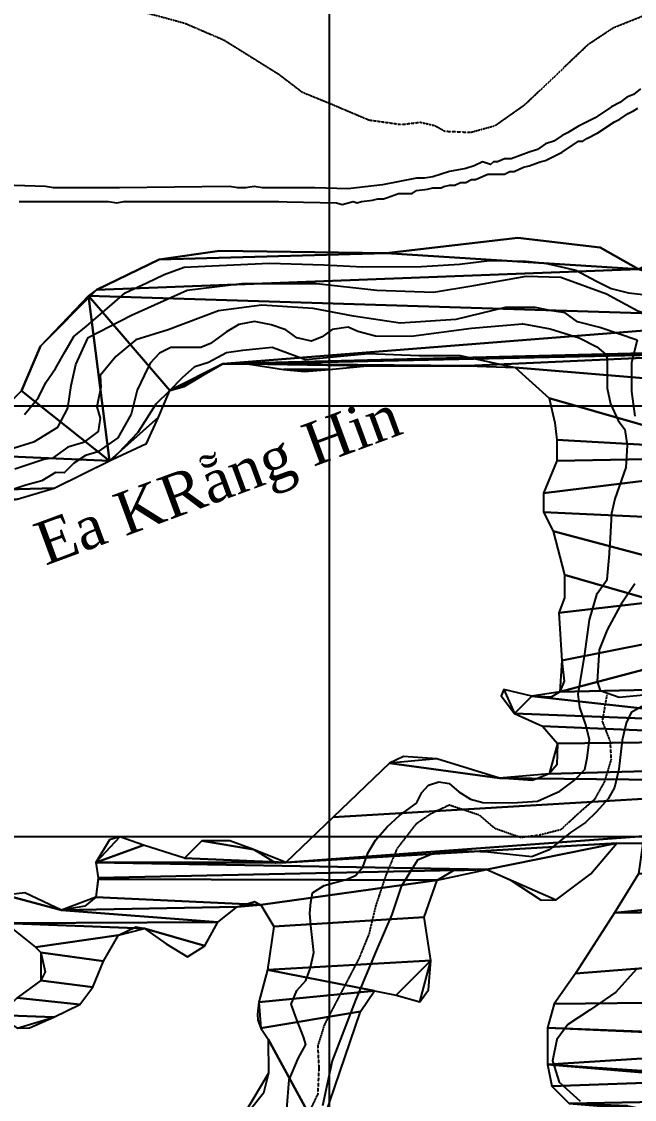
# Model space of a CAD drawing. Extents: x 19272750 to 38563660, y 1412748 to 2838873.
# Drawn here: x 19278286 to 19279708, y 1416390 to 1418892 of the extents above; entities that cross this region are included whole.
import ezdxf
from ezdxf.enums import TextEntityAlignment as Align

# ---------------------------------------------------------------- set-up
doc = ezdxf.new("R2010")
doc.units = 0
doc.header["$MEASUREMENT"] = 0
doc.linetypes.add('HIDDEN', pattern=[0.375, 0.25, -0.125])
for name, color, linetype in [('-1', 7, 'CONTINUOUS'), ('-5', 7, 'CONTINUOUS'), ('-51', 7, 'CONTINUOUS'), ('-52', 7, 'CONTINUOUS'), ('1', 7, 'CONTINUOUS'), ('5', 7, 'CONTINUOUS'), ('50', 7, 'CONTINUOUS'), ('51', 7, 'CONTINUOUS'), ('52', 7, 'CONTINUOUS')]:
    doc.layers.add(name, color=color, linetype=linetype)
doc.styles.get("Standard").update_dxf_attribs({"font": 'VNTIME.TTF'})

msp = doc.modelspace()

# ---------------------------------------------------------------- linework, layer by layer
at = {"layer": '-1', "color": 7, "linetype": 'CONTINUOUS'}
for p, q in [((19279000, 1433000), (19279000, 1415000)), ((19272750, 1418000), (19282250, 1418000)), ((19272750, 1417000), (19282250, 1417000))]:
    msp.add_line(p, q, dxfattribs=at)
at = {"layer": '-1', "color": 30, "linetype": 'CONTINUOUS'}
for points in [[(19278293, 1417979.8), (19278325.3, 1418019.5), (19278342.6, 1418054.3), (19278364.9, 1418086.6), (19278387.2, 1418126.4), (19278407, 1418161.1), (19278436.7, 1418184.7), (19278496.2, 1418236), (19278526, 1418262), (19278576.6, 1418285.4), (19278616.7, 1418304.9), (19278663.3, 1418321.8), (19278744.9, 1418325.7), (19278861.5, 1418330.9), (19278987.2, 1418327.6), (19279077.8, 1418322.4), (19279213.8, 1418323.8), (19279301.9, 1418328.9), (19279371.9, 1418337.4), (19279456.1, 1418336.1), (19279501.4, 1418330.9), (19279572.6, 1418315.3), (19279620.6, 1418289.3), (19279654.2, 1418272.4), (19279694.4, 1418262), (19279748.8, 1418256.2)], [(19279450.4, 1418190.1), (19279448.3, 1418189.9), (19279330.4, 1418179.5), (19279190.5, 1418161.3), (19279107.6, 1418161.9), (19279066.2, 1418172.4), (19279044.2, 1418182.7), (19279006.6, 1418177.5), (19278983.3, 1418160.6), (19278958.7, 1418150.2), (19278925, 1418158.1), (19278899.1, 1418176.2), (19278865.4, 1418187.9), (19278826.6, 1418195.7), (19278790.3, 1418189.2), (19278761.8, 1418171.7), (19278724.2, 1418144.4), (19278702.2, 1418135.3), (19278667.2, 1418135.3), (19278632.2, 1418135.3), (19278606.4, 1418122.3), (19278584.3, 1418098.9), (19278570.1, 1418070.3), (19278554.5, 1418036.5), (19278540.3, 1417980.7), (19278509.2, 1417926.1), (19278462.6, 1417892.9), (19278434.1, 1417885.1), (19278406.9, 1417866.9), (19278384.9, 1417844.9), (19278364.9, 1417845.6), (19278332.7, 1417825.7), (19278295.5, 1417815.8), (19278233.6, 1417795.9)], [(19279450.4, 1418190.1), (19279512.6, 1418179), (19279579.9, 1418158.2), (19279621.3, 1418137.4), (19279641, 1418120.2), (19279644.6, 1418108.9), (19279644.6, 1418077.7), (19279644.6, 1418041.3), (19279652.4, 1418005), (19279670.5, 1417966), (19279686, 1417945.2), (19279691.2, 1417908.9), (19279688.6, 1417856.9), (19279662.7, 1417784.2), (19279655, 1417750.4), (19279650.4, 1417665.2)], [(19278925, 1416642.8), (19278945.7, 1416666.2), (19278956.1, 1416693.5), (19278963.9, 1416731.1), (19278957.4, 1416793.5), (19278954.8, 1416822.1), (19278957.4, 1416848.1), (19278961.3, 1416869.6), (19278988.5, 1416886.4), (19279010.5, 1416892.9), (19279037.7, 1416899.4), (19279061, 1416909.8), (19279077.8, 1416929.3), (19279089.5, 1416961.8), (19279107.6, 1416991.7), (19279134.8, 1417022.9), (19279163.3, 1417048.9), (19279202.2, 1417077.5), (19279215.1, 1417102.8), (19279230.7, 1417119.7), (19279254, 1417127.5), (19279278.6, 1417123.6), (19279300.6, 1417104.1), (19279327.8, 1417087.2), (19279356.3, 1417079.4), (19279384.8, 1417078.1), (19279436.6, 1417079.4), (19279483.3, 1417082), (19279535.1, 1417105.4), (19279568.8, 1417131.4), (19279593.4, 1417156.1), (19279598.6, 1417182.7), (19279603.7, 1417225.6), (19279594.7, 1417262), (19279581.7, 1417299.7), (19279577.8, 1417330.9), (19279592.1, 1417418), (19279603.7, 1417503.1), (19279621.9, 1417564.2), (19279645.2, 1417596.6), (19279650.4, 1417656.4), (19279650.4, 1417665.2)], [(19279773.2, 1417265.8), (19279740.9, 1417284), (19279725.3, 1417302.2), (19279700.7, 1417287.9), (19279689.1, 1417263.2), (19279680, 1417224.2), (19279672.2, 1417156.7), (19279661.9, 1417113.8), (19279647.6, 1417087.8), (19279620.4, 1417057.9), (19279594.5, 1417033.2), (19279559.6, 1417009.9), (19279510.3, 1416969.6), (19279470.2, 1416953.3), (19279367.9, 1416963.7), (19279314.8, 1416966.3), (19279242.3, 1416961.1), (19279204.7, 1416945.5), (19279167.1, 1416884.5), (19279145.1, 1416819.5), (19279108.9, 1416735.1), (19279060.9, 1416620.1), (19279006.6, 1416479.7), (19278984.5, 1416375.1)], [(19278901.7, 1416367.3), (19278906.9, 1416435.5), (19278927.6, 1416484.9), (19278945.7, 1416517.4), (19278940.5, 1416535.6), (19278925, 1416574.6), (19278912, 1416610.9), (19278925, 1416642.8)]]:
    msp.add_lwpolyline(points, dxfattribs=at)
at = {"layer": '-5', "color": 7, "linetype": 'CONTINUOUS'}
for points in [[(19279722.3, 1418735.8), (19279706.3, 1418723), (19279690.4, 1418716.6), (19279674.4, 1418703.9), (19279655.3, 1418694.3), (19279617.1, 1418668.8), (19279578.7, 1418649.6), (19279553.2, 1418633.7), (19279540.4, 1418627.3), (19279521.3, 1418614.5), (19279502.2, 1418608.1), (19279483, 1418595.4), (19279463.8, 1418589), (19279422.4, 1418573.1), (19279406.4, 1418573.1), (19279390.5, 1418566.7), (19279380.9, 1418566.7), (19279374.5, 1418560.3), (19279355.4, 1418566.7), (19279336.3, 1418557.1), (19279317.1, 1418550.7), (19279278.8, 1418544.3), (19279240.5, 1418531.6), (19279221.4, 1418528.4), (19279202.4, 1418528.6), (19279123.4, 1418513), (19279043.1, 1418503.9), (19278966.3, 1418506.1), (19278844.9, 1418506.1), (19278825.8, 1418509.2), (19278806.7, 1418506.1), (19278787.5, 1418506.1), (19278768.6, 1418509.1), (19278513.5, 1418506.1), (19278360, 1418506.1), (19278341.2, 1418509.1), (19278100.1, 1418516.9)], [(19278280.2, 1418474.2), (19278487.6, 1418474.1), (19278506.7, 1418471), (19278523.5, 1418474.3), (19278883.3, 1418474.1), (19278902.1, 1418473.4), (19279017.1, 1418471), (19279030, 1418467.8), (19279055.5, 1418474.1), (19279065.1, 1418471), (19279074.6, 1418474.1), (19279100.2, 1418477.3), (19279112.9, 1418480.5), (19279125.7, 1418480.5), (19279135.1, 1418483.7), (19279160.8, 1418493.3), (19279192.7, 1418493.3), (19279202.3, 1418499.7), (19279227.8, 1418502.9), (19279240.5, 1418506.1), (19279259.7, 1418506.1), (19279266.1, 1418509.2), (19279278.8, 1418512.4), (19279291.6, 1418512.4), (19279304.4, 1418518.8), (19279317.1, 1418518.8), (19279329.9, 1418525.2), (19279339.5, 1418525.2), (19279368.2, 1418537.9), (19279406.4, 1418538), (19279419.2, 1418544.3), (19279428.8, 1418544.4), (19279451.1, 1418553.9), (19279463.9, 1418557.1), (19279489.4, 1418566.7), (19279502.1, 1418569.9), (19279540.4, 1418589), (19279578.7, 1418614.5), (19279588.3, 1418614.5), (19279597.9, 1418620.9), (19279623.4, 1418633.7), (19279661.7, 1418659.2), (19279674.4, 1418665.6), (19279693.6, 1418678.3), (19279706.3, 1418684.7), (19279715.9, 1418691.1)]]:
    msp.add_lwpolyline(points, dxfattribs=at)
at = {"layer": '-51', "color": 4, "linetype": 'HIDDEN'}
for points in [[(19278522.7, 1418927.2), (19278665.1, 1418888.2), (19278755.7, 1418849.3), (19278882.6, 1418770.1), (19278936.9, 1418728.5), (19279006.9, 1418699.9), (19279092.3, 1418663.6), (19279167.4, 1418653.2), (19279211.4, 1418658.4), (19279245.1, 1418650.6), (19279268.4, 1418637.6), (19279327.9, 1418635), (19279384.9, 1418650.6), (19279454.8, 1418699.9), (19279602.4, 1418840.2), (19279659.3, 1418877.9), (19279737, 1418909)], [(19279644.2, 1417329), (19279633.4, 1417267.8), (19279651.6, 1417221), (19279654.1, 1417179.5), (19279638.6, 1417127.6), (19279615.3, 1417086.1), (19279576.5, 1417052.3), (19279537.6, 1417016), (19279485.9, 1417003), (19279444.4, 1416997.8), (19279384.9, 1417018.6), (19279348.6, 1417049.7), (19279278.7, 1417073.1), (19279234.7, 1417052.3), (19279201.1, 1417029), (19279157, 1416971.9), (19279131.1, 1416909.6), (19279107.8, 1416839.5), (19279092.3, 1416774.6), (19279069, 1416717.5), (19278988.7, 1416563.5), (19278973.2, 1416514.1), (19278975.8, 1416462.2), (19278973.2, 1416402.4), (19278934.4, 1416321.9)]]:
    msp.add_lwpolyline(points, dxfattribs=at)
at = {"layer": '-51', "color": 4, "linetype": 'CONTINUOUS'}
for points in [[(19279110.4, 1418268.8), (19279242.3, 1418263.6), (19279335.5, 1418279.2), (19279457.1, 1418301.3), (19279537.3, 1418298.7), (19279643.4, 1418259.7), (19279715.9, 1418220.8), (19279777.9, 1418200), (19279821.9, 1418200), (19279865.9, 1418218.2), (19279897, 1418254.6), (19279943.6, 1418296.1), (19280008.2, 1418327.2), (19280116.9, 1418340.2), (19280228.2, 1418333.7), (19280406.7, 1418349.3), (19280481.8, 1418375.3), (19280562, 1418411.6), (19280624.1, 1418463.5), (19280660.3, 1418588.1), (19280706.9, 1418668.6), (19280792.2, 1418730.9), (19280895.7, 1418788)], [(19278256.5, 1417898.9), (19278316, 1417917.1), (19278370.4, 1417950.8), (19278393.6, 1417994.9), (19278401.4, 1418046.9), (19278411.8, 1418096.2), (19278440.2, 1418158.5), (19278541.1, 1418210.4), (19278670.5, 1418268.8), (19278797.3, 1418284.4), (19278970.6, 1418284.4), (19279110.4, 1418268.8)], [(19279714.6, 1418152.8), (19279627.9, 1418181.9), (19279576.1, 1418194.9), (19279547.7, 1418215.6), (19279516.6, 1418220.8), (19279477.8, 1418228.6), (19279407.9, 1418228.6), (19279294.1, 1418200.1), (19279164.7, 1418192.3), (19279056, 1418207.9), (19278962.9, 1418226), (19278843.9, 1418233.8), (19278742.9, 1418220.8), (19278626.5, 1418176.7), (19278551.5, 1418153.4), (19278504.9, 1418114.5), (19278468.7, 1418070.4), (19278469.8, 1418043.3), (19278460.9, 1417997.8), (19278468.7, 1417971.8), (19278463.5, 1417940.7), (19278429.9, 1417914.7), (19278393.6, 1417904.4), (19278357.4, 1417878.4), (19278337.6, 1417875.4), (19278270.7, 1417853.1)], [(19279714.6, 1418152.8), (19279701.6, 1418100.8), (19279701.6, 1418033.4), (19279709.4, 1417976.2)], [(19279709.4, 1417586.8), (19279675.7, 1417537.5), (19279644.7, 1417480.4), (19279626.5, 1417433.7), (19279621.4, 1417360.2), (19279629.1, 1417339.4), (19279673.1, 1417323.8), (19279730.1, 1417329)], [(19279712, 1416691.2), (19279665.4, 1416639.2), (19279605.8, 1416597.6), (19279554, 1416563.9), (19279528.1, 1416528.8), (19279517.8, 1416479.4), (19279533.3, 1416430.1), (19279582.5, 1416385.9)]]:
    msp.add_lwpolyline(points, dxfattribs=at)
at = {"layer": '-52', "color": 4, "linetype": 'CONTINUOUS'}
for points in [[(19278629.9, 1418035.7), (19278659.1, 1418065.8), (19278687.9, 1418091.5), (19278720, 1418101.2), (19278761.7, 1418123.7), (19278799.8, 1418129.1), (19278867.6, 1418136.5), (19278944.6, 1418107.6), (19279002.4, 1418112.8), (19279090.4, 1418121.6), (19279207.6, 1418117.2), (19279303.9, 1418117.2), (19279431.2, 1418088.7), (19279510.5, 1418018.1), (19279523.7, 1417960.7), (19279528.1, 1417921), (19279528.1, 1417872.4), (19279497.3, 1417797.4), (19279497.3, 1417753.2), (19279519.3, 1417709.1), (19279545.7, 1417607.6), (19279545.7, 1417554.6), (19279532.5, 1417519.3), (19279539.8, 1417409)], [(19277747.8, 1417568), (19277785, 1417615.8), (19277822.2, 1417650.6), (19277870.5, 1417694.7), (19277886.6, 1417704.7), (19277913.9, 1417718.3), (19277965.9, 1417728.3), (19278062.6, 1417738.2), (19278196.4, 1417770.5), (19278275.7, 1417783.5), (19278361.3, 1417809.1), (19278496.3, 1417875.4), (19278556.4, 1417938.8), (19278598.1, 1418004.7), (19278629.9, 1418035.7)], [(19279539.8, 1417409), (19279545, 1417360.6), (19279535.1, 1417336.5), (19279515.1, 1417324.1), (19279470, 1417326.4), (19279404.9, 1417341.5), (19279399.2, 1417327.1), (19279429.9, 1417286.2), (19279495, 1417256.1), (19279530.1, 1417215.9), (19279527.9, 1417166.5), (19279510, 1417145.6), (19279471.8, 1417130.3), (19279394.9, 1417135.6), (19279249.7, 1417180.8), (19279172.3, 1417185.8), (19279139.5, 1417170.7), (19279009.4, 1417045.1), (19278899.2, 1416939.7), (19278876.3, 1416938.2), (19278841.4, 1416960.3), (19278824.1, 1416969.8), (19278769.1, 1416989.9), (19278704, 1416989.9), (19278663.9, 1416949.7), (19278568.8, 1416979.9), (19278513.7, 1416999.9), (19278489.7, 1416992.6), (19278458.6, 1416939.7), (19278463.6, 1416904.5), (19278458.6, 1416859.3), (19278432.9, 1416838.5), (19278378.5, 1416829.2), (19278293.4, 1416869.4), (19278248.4, 1416864.3)], [(19278976.9, 1416312.2), (19279072.3, 1416594.2), (19279105, 1416642.1), (19279155.2, 1416632), (19279210.4, 1416616.9), (19279230.5, 1416644.2), (19279235.5, 1416712.6), (19279220.4, 1416813.3), (19279250.5, 1416898.9), (19279288.2, 1416921.5), (19279366, 1416924.1), (19279420.2, 1416899.5), (19279491.8, 1416852.9), (19279526.6, 1416853.6), (19279607, 1416914), (19279667.2, 1416984.5), (19279727.4, 1416984.5)], [(19279717.4, 1416914), (19279662.2, 1416823.4), (19279571.8, 1416682.4), (19279521.6, 1416611.9), (19279506.6, 1416556.5), (19279506.6, 1416470.9), (19279516.6, 1416420.5), (19279556.8, 1416380.2)], [(19278275.9, 1416555.4), (19278304.3, 1416556), (19278361, 1416580.6), (19278421.1, 1416610.7), (19278451.1, 1416650.9), (19278476.2, 1416711.1), (19278511.2, 1416771.4), (19278551.3, 1416791), (19278571.3, 1416786.5), (19278621.4, 1416751.3), (19278671.4, 1416721.2), (19278711.5, 1416746.3), (19278741.5, 1416801.6), (19278786.6, 1416836.7), (19278826.7, 1416849.5), (19278841.6, 1416841.7), (19278871.7, 1416791.5)], [(19278248.4, 1416799), (19278318.4, 1416743.8), (19278331, 1416731.2), (19278340.9, 1416686), (19278331, 1416665.9), (19278275.9, 1416625.8)], [(19278871.7, 1416791.5), (19278856.7, 1416691.1), (19278836.6, 1416615.7), (19278833.5, 1416588.1), (19278834.6, 1416574.2), (19278841.6, 1416555.4), (19278858.1, 1416530.1)], [(19278858.1, 1416530.1), (19278859, 1416450.7), (19278847.4, 1416404.6), (19278783.7, 1416324.8)]]:
    msp.add_lwpolyline(points, dxfattribs=at)
at = {"layer": '1', "color": 7, "linetype": 'CONTINUOUS'}
for p, q in [((19279000, 1433000), (19279000, 1415000)), ((19272750, 1418000), (19282250, 1418000)), ((19272750, 1417000), (19282250, 1417000))]:
    msp.add_line(p, q, dxfattribs=at)
at = {"layer": '1', "color": 30, "linetype": 'CONTINUOUS'}
for points in [[(19278293, 1417979.8), (19278325.3, 1418019.5), (19278342.6, 1418054.3), (19278364.9, 1418086.6), (19278387.2, 1418126.4), (19278407, 1418161.1), (19278436.7, 1418184.7), (19278496.2, 1418236), (19278526, 1418262), (19278576.6, 1418285.4), (19278616.7, 1418304.9), (19278663.3, 1418321.8), (19278744.9, 1418325.7), (19278861.5, 1418330.9), (19278987.2, 1418327.6), (19279077.8, 1418322.4), (19279213.8, 1418323.8), (19279301.9, 1418328.9), (19279371.9, 1418337.4), (19279456.1, 1418336.1), (19279501.4, 1418330.9), (19279572.6, 1418315.3), (19279620.6, 1418289.3), (19279654.2, 1418272.4), (19279694.4, 1418262), (19279748.8, 1418256.2)], [(19279450.4, 1418190.1), (19279448.3, 1418189.9), (19279330.4, 1418179.5), (19279190.5, 1418161.3), (19279107.6, 1418161.9), (19279066.2, 1418172.4), (19279044.2, 1418182.7), (19279006.6, 1418177.5), (19278983.3, 1418160.6), (19278958.7, 1418150.2), (19278925, 1418158.1), (19278899.1, 1418176.2), (19278865.4, 1418187.9), (19278826.6, 1418195.7), (19278790.3, 1418189.2), (19278761.8, 1418171.7), (19278724.2, 1418144.4), (19278702.2, 1418135.3), (19278667.2, 1418135.3), (19278632.2, 1418135.3), (19278606.4, 1418122.3), (19278584.3, 1418098.9), (19278570.1, 1418070.3), (19278554.5, 1418036.5), (19278540.3, 1417980.7), (19278509.2, 1417926.1), (19278462.6, 1417892.9), (19278434.1, 1417885.1), (19278406.9, 1417866.9), (19278384.9, 1417844.9), (19278364.9, 1417845.6), (19278332.7, 1417825.7), (19278295.5, 1417815.8), (19278233.6, 1417795.9)], [(19279450.4, 1418190.1), (19279512.6, 1418179), (19279579.9, 1418158.2), (19279621.3, 1418137.4), (19279641, 1418120.2), (19279644.6, 1418108.9), (19279644.6, 1418077.7), (19279644.6, 1418041.3), (19279652.4, 1418005), (19279670.5, 1417966), (19279686, 1417945.2), (19279691.2, 1417908.9), (19279688.6, 1417856.9), (19279662.7, 1417784.2), (19279655, 1417750.4), (19279650.4, 1417665.2)], [(19278925, 1416642.8), (19278945.7, 1416666.2), (19278956.1, 1416693.5), (19278963.9, 1416731.1), (19278957.4, 1416793.5), (19278954.8, 1416822.1), (19278957.4, 1416848.1), (19278961.3, 1416869.6), (19278988.5, 1416886.4), (19279010.5, 1416892.9), (19279037.7, 1416899.4), (19279061, 1416909.8), (19279077.8, 1416929.3), (19279089.5, 1416961.8), (19279107.6, 1416991.7), (19279134.8, 1417022.9), (19279163.3, 1417048.9), (19279202.2, 1417077.5), (19279215.1, 1417102.8), (19279230.7, 1417119.7), (19279254, 1417127.5), (19279278.6, 1417123.6), (19279300.6, 1417104.1), (19279327.8, 1417087.2), (19279356.3, 1417079.4), (19279384.8, 1417078.1), (19279436.6, 1417079.4), (19279483.3, 1417082), (19279535.1, 1417105.4), (19279568.8, 1417131.4), (19279593.4, 1417156.1), (19279598.6, 1417182.7), (19279603.7, 1417225.6), (19279594.7, 1417262), (19279581.7, 1417299.7), (19279577.8, 1417330.9), (19279592.1, 1417418), (19279603.7, 1417503.1), (19279621.9, 1417564.2), (19279645.2, 1417596.6), (19279650.4, 1417656.4), (19279650.4, 1417665.2)], [(19279773.2, 1417265.8), (19279740.9, 1417284), (19279725.3, 1417302.2), (19279700.7, 1417287.9), (19279689.1, 1417263.2), (19279680, 1417224.2), (19279672.2, 1417156.7), (19279661.9, 1417113.8), (19279647.6, 1417087.8), (19279620.4, 1417057.9), (19279594.5, 1417033.2), (19279559.6, 1417009.9), (19279510.3, 1416969.6), (19279470.2, 1416953.3), (19279367.9, 1416963.7), (19279314.8, 1416966.3), (19279242.3, 1416961.1), (19279204.7, 1416945.5), (19279167.1, 1416884.5), (19279145.1, 1416819.5), (19279108.9, 1416735.1), (19279060.9, 1416620.1), (19279006.6, 1416479.7), (19278984.5, 1416375.1)], [(19278901.7, 1416367.3), (19278906.9, 1416435.5), (19278927.6, 1416484.9), (19278945.7, 1416517.4), (19278940.5, 1416535.6), (19278925, 1416574.6), (19278912, 1416610.9), (19278925, 1416642.8)]]:
    msp.add_lwpolyline(points, dxfattribs=at)
at = {"layer": '5', "color": 7, "linetype": 'CONTINUOUS'}
for points in [[(19279722.3, 1418735.8), (19279706.3, 1418723), (19279690.4, 1418716.6), (19279674.4, 1418703.9), (19279655.3, 1418694.3), (19279617.1, 1418668.8), (19279578.7, 1418649.6), (19279553.2, 1418633.7), (19279540.4, 1418627.3), (19279521.3, 1418614.5), (19279502.2, 1418608.1), (19279483, 1418595.4), (19279463.8, 1418589), (19279422.4, 1418573.1), (19279406.4, 1418573.1), (19279390.5, 1418566.7), (19279380.9, 1418566.7), (19279374.5, 1418560.3), (19279355.4, 1418566.7), (19279336.3, 1418557.1), (19279317.1, 1418550.7), (19279278.8, 1418544.3), (19279240.5, 1418531.6), (19279221.4, 1418528.4), (19279202.4, 1418528.6), (19279123.4, 1418513), (19279043.1, 1418503.9), (19278966.3, 1418506.1), (19278844.9, 1418506.1), (19278825.8, 1418509.2), (19278806.7, 1418506.1), (19278787.5, 1418506.1), (19278768.6, 1418509.1), (19278513.5, 1418506.1), (19278360, 1418506.1), (19278341.2, 1418509.1), (19278100.1, 1418516.9)], [(19278280.2, 1418474.2), (19278487.6, 1418474.1), (19278506.7, 1418471), (19278523.5, 1418474.3), (19278883.3, 1418474.1), (19278902.1, 1418473.4), (19279017.1, 1418471), (19279030, 1418467.8), (19279055.5, 1418474.1), (19279065.1, 1418471), (19279074.6, 1418474.1), (19279100.2, 1418477.3), (19279112.9, 1418480.5), (19279125.7, 1418480.5), (19279135.1, 1418483.7), (19279160.8, 1418493.3), (19279192.7, 1418493.3), (19279202.3, 1418499.7), (19279227.8, 1418502.9), (19279240.5, 1418506.1), (19279259.7, 1418506.1), (19279266.1, 1418509.2), (19279278.8, 1418512.4), (19279291.6, 1418512.4), (19279304.4, 1418518.8), (19279317.1, 1418518.8), (19279329.9, 1418525.2), (19279339.5, 1418525.2), (19279368.2, 1418537.9), (19279406.4, 1418538), (19279419.2, 1418544.3), (19279428.8, 1418544.4), (19279451.1, 1418553.9), (19279463.9, 1418557.1), (19279489.4, 1418566.7), (19279502.1, 1418569.9), (19279540.4, 1418589), (19279578.7, 1418614.5), (19279588.3, 1418614.5), (19279597.9, 1418620.9), (19279623.4, 1418633.7), (19279661.7, 1418659.2), (19279674.4, 1418665.6), (19279693.6, 1418678.3), (19279706.3, 1418684.7), (19279715.9, 1418691.1)]]:
    msp.add_lwpolyline(points, dxfattribs=at)
at = {"layer": '51', "color": 4, "linetype": 'HIDDEN'}
for points in [[(19278522.7, 1418927.2), (19278665.1, 1418888.2), (19278755.7, 1418849.3), (19278882.6, 1418770.1), (19278936.9, 1418728.5), (19279006.9, 1418699.9), (19279092.3, 1418663.6), (19279167.4, 1418653.2), (19279211.4, 1418658.4), (19279245.1, 1418650.6), (19279268.4, 1418637.6), (19279327.9, 1418635), (19279384.9, 1418650.6), (19279454.8, 1418699.9), (19279602.4, 1418840.2), (19279659.3, 1418877.9), (19279737, 1418909)], [(19279644.2, 1417329), (19279633.4, 1417267.8), (19279651.6, 1417221), (19279654.1, 1417179.5), (19279638.6, 1417127.6), (19279615.3, 1417086.1), (19279576.5, 1417052.3), (19279537.6, 1417016), (19279485.9, 1417003), (19279444.4, 1416997.8), (19279384.9, 1417018.6), (19279348.6, 1417049.7), (19279278.7, 1417073.1), (19279234.7, 1417052.3), (19279201.1, 1417029), (19279157, 1416971.9), (19279131.1, 1416909.6), (19279107.8, 1416839.5), (19279092.3, 1416774.6), (19279069, 1416717.5), (19278988.7, 1416563.5), (19278973.2, 1416514.1), (19278975.8, 1416462.2), (19278973.2, 1416402.4), (19278934.4, 1416321.9)]]:
    msp.add_lwpolyline(points, dxfattribs=at)
at = {"layer": '51', "color": 4, "linetype": 'CONTINUOUS'}
for points in [[(19279110.4, 1418268.8), (19279242.3, 1418263.6), (19279335.5, 1418279.2), (19279457.1, 1418301.3), (19279537.3, 1418298.7), (19279643.4, 1418259.7), (19279715.9, 1418220.8), (19279777.9, 1418200), (19279821.9, 1418200), (19279865.9, 1418218.2), (19279897, 1418254.6), (19279943.6, 1418296.1), (19280008.2, 1418327.2), (19280116.9, 1418340.2), (19280228.2, 1418333.7), (19280406.7, 1418349.3), (19280481.8, 1418375.3), (19280562, 1418411.6), (19280624.1, 1418463.5), (19280660.3, 1418588.1), (19280706.9, 1418668.6), (19280792.2, 1418730.9), (19280895.7, 1418788)], [(19278256.5, 1417898.9), (19278316, 1417917.1), (19278370.4, 1417950.8), (19278393.6, 1417994.9), (19278401.4, 1418046.9), (19278411.8, 1418096.2), (19278440.2, 1418158.5), (19278541.1, 1418210.4), (19278670.5, 1418268.8), (19278797.3, 1418284.4), (19278970.6, 1418284.4), (19279110.4, 1418268.8)], [(19279714.6, 1418152.8), (19279627.9, 1418181.9), (19279576.1, 1418194.9), (19279547.7, 1418215.6), (19279516.6, 1418220.8), (19279477.8, 1418228.6), (19279407.9, 1418228.6), (19279294.1, 1418200.1), (19279164.7, 1418192.3), (19279056, 1418207.9), (19278962.9, 1418226), (19278843.9, 1418233.8), (19278742.9, 1418220.8), (19278626.5, 1418176.7), (19278551.5, 1418153.4), (19278504.9, 1418114.5), (19278468.7, 1418070.4), (19278469.8, 1418043.3), (19278460.9, 1417997.8), (19278468.7, 1417971.8), (19278463.5, 1417940.7), (19278429.9, 1417914.7), (19278393.6, 1417904.4), (19278357.4, 1417878.4), (19278337.6, 1417875.4), (19278270.7, 1417853.1)], [(19279714.6, 1418152.8), (19279701.6, 1418100.8), (19279701.6, 1418033.4), (19279709.4, 1417976.2)], [(19279709.4, 1417586.8), (19279675.7, 1417537.5), (19279644.7, 1417480.4), (19279626.5, 1417433.7), (19279621.4, 1417360.2), (19279629.1, 1417339.4), (19279673.1, 1417323.8), (19279730.1, 1417329)], [(19279712, 1416691.2), (19279665.4, 1416639.2), (19279605.8, 1416597.6), (19279554, 1416563.9), (19279528.1, 1416528.8), (19279517.8, 1416479.4), (19279533.3, 1416430.1), (19279582.5, 1416385.9)]]:
    msp.add_lwpolyline(points, dxfattribs=at)
at = {"layer": '52', "color": 4, "linetype": 'CONTINUOUS'}
for points in [[(19278285.6, 1418034.5), (19278330.2, 1418138.8), (19278459.6, 1418269), (19278605.1, 1418339.4), (19278745.6, 1418359.5), (19279131.8, 1418354.5), (19279437.8, 1418389.7), (19279628.8, 1418367.4), (19279718, 1418317.7), (19279797.3, 1418352.5), (19279988.2, 1418403.4), (19280032.8, 1418398.4), (19280141.9, 1418376), (19280228.5, 1418402.1), (19280317.8, 1418441.9), (19280263, 1418568.4), (19280343.2, 1418613.7), (19280473.7, 1418659), (19280599.1, 1418759.6), (19280857.8, 1418889.8)], [(19278629.9, 1418035.7), (19278659.1, 1418065.8), (19278687.9, 1418091.5), (19278720, 1418101.2), (19278761.7, 1418123.7), (19278799.8, 1418129.1), (19278867.6, 1418136.5), (19278944.6, 1418107.6), (19279002.4, 1418112.8), (19279090.4, 1418121.6), (19279207.6, 1418117.2), (19279303.9, 1418117.2), (19279431.2, 1418088.7), (19279510.5, 1418018.1), (19279523.7, 1417960.7), (19279528.1, 1417921), (19279528.1, 1417872.4), (19279497.3, 1417797.4), (19279497.3, 1417753.2), (19279519.3, 1417709.1), (19279545.7, 1417607.6), (19279545.7, 1417554.6), (19279532.5, 1417519.3), (19279539.8, 1417409)], [(19277747.8, 1417568), (19277785, 1417615.8), (19277822.2, 1417650.6), (19277870.5, 1417694.7), (19277886.6, 1417704.7), (19277913.9, 1417718.3), (19277965.9, 1417728.3), (19278062.6, 1417738.2), (19278196.4, 1417770.5), (19278275.7, 1417783.5), (19278361.3, 1417809.1), (19278496.3, 1417875.4), (19278556.4, 1417938.8), (19278598.1, 1418004.7), (19278629.9, 1418035.7)], [(19279539.8, 1417409), (19279545, 1417360.6), (19279535.1, 1417336.5), (19279515.1, 1417324.1), (19279470, 1417326.4), (19279404.9, 1417341.5), (19279399.2, 1417327.1), (19279429.9, 1417286.2), (19279495, 1417256.1), (19279530.1, 1417215.9), (19279527.9, 1417166.5), (19279510, 1417145.6), (19279471.8, 1417130.3), (19279394.9, 1417135.6), (19279249.7, 1417180.8), (19279172.3, 1417185.8), (19279139.5, 1417170.7), (19279009.4, 1417045.1), (19278899.2, 1416939.7), (19278876.3, 1416938.2), (19278841.4, 1416960.3), (19278824.1, 1416969.8), (19278769.1, 1416989.9), (19278704, 1416989.9), (19278663.9, 1416949.7), (19278568.8, 1416979.9), (19278513.7, 1416999.9), (19278489.7, 1416992.6), (19278458.6, 1416939.7), (19278463.6, 1416904.5), (19278458.6, 1416859.3), (19278432.9, 1416838.5), (19278378.5, 1416829.2), (19278293.4, 1416869.4), (19278248.4, 1416864.3)], [(19278976.9, 1416312.2), (19279072.3, 1416594.2), (19279105, 1416642.1), (19279155.2, 1416632), (19279210.4, 1416616.9), (19279230.5, 1416644.2), (19279235.5, 1416712.6), (19279220.4, 1416813.3), (19279250.5, 1416898.9), (19279288.2, 1416921.5), (19279366, 1416924.1), (19279420.2, 1416899.5), (19279491.8, 1416852.9), (19279526.6, 1416853.6), (19279607, 1416914), (19279667.2, 1416984.5), (19279727.4, 1416984.5)], [(19279717.4, 1416914), (19279662.2, 1416823.4), (19279571.8, 1416682.4), (19279521.6, 1416611.9), (19279506.6, 1416556.5), (19279506.6, 1416470.9), (19279516.6, 1416420.5), (19279556.8, 1416380.2)], [(19278275.9, 1416555.4), (19278304.3, 1416556), (19278361, 1416580.6), (19278421.1, 1416610.7), (19278451.1, 1416650.9), (19278476.2, 1416711.1), (19278511.2, 1416771.4), (19278551.3, 1416791), (19278571.3, 1416786.5), (19278621.4, 1416751.3), (19278671.4, 1416721.2), (19278711.5, 1416746.3), (19278741.5, 1416801.6), (19278786.6, 1416836.7), (19278826.7, 1416849.5), (19278841.6, 1416841.7), (19278871.7, 1416791.5)], [(19278248.4, 1416799), (19278318.4, 1416743.8), (19278331, 1416731.2), (19278340.9, 1416686), (19278331, 1416665.9), (19278275.9, 1416625.8)], [(19278871.7, 1416791.5), (19278856.7, 1416691.1), (19278836.6, 1416615.7), (19278833.5, 1416588.1), (19278834.6, 1416574.2), (19278841.6, 1416555.4), (19278858.1, 1416530.1)], [(19278858.1, 1416530.1), (19278859, 1416450.7), (19278847.4, 1416404.6), (19278783.7, 1416324.8)]]:
    msp.add_lwpolyline(points, dxfattribs=at)

# ---------------------------------------------------------------- texts
at = {"layer": '-51', "color": 4, "linetype": 'CONTINUOUS'}
msp.add_text('Ea KR½ng Hin', height=100, rotation=20.2698, dxfattribs=at).set_placement((19278744.5, 1417820.4), align=Align.MIDDLE)
at = {"layer": '51', "color": 4, "linetype": 'CONTINUOUS'}
msp.add_text('Ea KR½ng Hin', height=100, rotation=20.2698, dxfattribs=at).set_placement((19278744.5, 1417820.4), align=Align.MIDDLE)

# ---------------------------------------------------------------- meshes
at = {"layer": '50', "color": 134, "linetype": 'CONTINUOUS'}
mesh = msp.add_polyface(dxfattribs=at)
corners = [(19281713.1, 1422533.5), (19281357.6, 1422603.8), (19281067.2, 1422458.2), (19281883.3, 1422367.8), (19281059.7, 1422410.5), (19281973.4, 1422392.9), (19281963.4, 1422849.9), (19281948.4, 1422498.4), (19281868.3, 1422829.9), (19281883.3, 1422618.9), (19281828.2, 1422754.5), (19282000, 1422103.6), (19281004.7, 1422239.7), (19281332.6, 1422006.1), (19280934.6, 1422129.2), (19281257.5, 1421960.9), (19280804.4, 1421918.2), (19281187.4, 1421855.5), (19280799.4, 1421827.8), (19281127.3, 1421785.1), (19280814.4, 1421727.4), (19281132.3, 1421694.7), (19280814.4, 1421727.4), (19281177.4, 1421639.5), (19280889.5, 1421536.5), (19281235, 1421466.2), (19281233.4, 1421379.8), (19280964.6, 1421431.1), (19281286.2, 1421288), (19281004.7, 1421310.5), (19281361.5, 1421262.8), (19280999.6, 1421235.2), (19281411.7, 1421222.5), (19280999.6, 1421230.9), (19281453.6, 1421187), (19281024.5, 1421121.6), (19281393.6, 1421099), (19281355.9, 1421032.9), (19281061, 1420976.7), (19281341.4, 1420975.8), (19281041.4, 1420904.6), (19281313.8, 1420817.1), (19280939, 1420876.6), (19280217.7, 1420686.8), (19281509.6, 1420691.2), (19281559.8, 1420650.8), (19280187.8, 1420606.5), (19281597.5, 1420622.4), (19281588.1, 1420527.9), (19280172.7, 1420380.1), (19281496.7, 1420322.4), (19281493.8, 1420319.9), (19280210.3, 1420302), (19280920, 1419908.9), (19280300.6, 1420191.3), (19280375.9, 1419954.8), (19280783.7, 1419761.1), (19280365.8, 1419818.9), (19280838.2, 1419614.5), (19280449.1, 1419702.7), (19280738.9, 1419419.4), (19280986.9, 1419553.6), (19281155.7, 1419389.3), (19280804.9, 1419264.9), (19281215.9, 1419308.8), (19281195.9, 1419253.4), (19280871, 1418991.3), (19281278.7, 1419044.4), (19281379.1, 1418898.3), (19280857.8, 1418889.8), (19281399.2, 1418757.3), (19280599.1, 1418759.6), (19281436.1, 1418698.9), (19280473.7, 1418659), (19281514.6, 1418611.2), (19280263, 1418568.4), (19281519.6, 1418535.7), (19280317.8, 1418441.9), (19281419.2, 1418435), (19281369, 1418394.7), (19280228.5, 1418402.1), (19281303.8, 1418329.2), (19280153.4, 1418376.9), (19281233.5, 1418278.9), (19280253.1, 1418124.1), (19281291.2, 1418195.8), (19281276.2, 1418115.2), (19280362.4, 1418092.8), (19281190.8, 1418085), (19280429.3, 1418035.7), (19280964.9, 1418034.6), (19280899.7, 1417994.3), (19280466.5, 1418003.4), (19280884.6, 1417878.5), (19280488, 1417984.2), (19280613.5, 1417818.1), (19280954.9, 1417772.7), (19280678.8, 1417687.1), (19281010.1, 1417646.8), (19280764.1, 1417651.9), (19281813.2, 1421910.7), (19281527.9, 1421925.8), (19281668, 1421805.2), (19281537.9, 1421860.5), (19279393.4, 1422254.2), (19278781.9, 1421955.6), (19279462.8, 1422179.6), (19279445.1, 1422056.4), (19279435.1, 1421960.9), (19279477.6, 1421881.5), (19278812.1, 1421880.4), (19279542.1, 1421846.7), (19278816.8, 1421875.5), (19278982.7, 1421744.6), (19280281.2, 1421825.3), (19280399.2, 1421739.6), (19280417.8, 1421721), (19278986.9, 1421687.7), (19280427.1, 1421679), (19279031.6, 1421638), (19279264.5, 1421623.1), (19279205, 1421613.2), (19279086.1, 1421608.2), (19280790.1, 1420951.2), (19280162.1, 1420955.4), (19280281, 1420933.3), (19279888.3, 1420815.9), (19279772.9, 1420836), (19279261.1, 1420216.9), (19279165.8, 1420247.1), (19280111, 1421960.9), (19279874.2, 1421941.1), (19280206.1, 1421890.6), (19279780, 1421886.5), (19280427.1, 1421581), (19280352.6, 1421520.4), (19279398.3, 1421578.4), (19279547, 1421523.8), (19279710.2, 1421497.9), (19279591.6, 1421513.8), (19280220, 1421358.6), (19279715.2, 1421452.6), (19279639.9, 1421251.3), (19280292.9, 1421182.9), (19279652.5, 1421153.1), (19280543.4, 1421025.9), (19279652.7, 1421152), (19279946.1, 1421000.8), (19279682.6, 1421037.4), (19279866.7, 1420994), (19279602.3, 1420946.8), (19279866.7, 1420878.2), (19279491.9, 1420836), (19279627.4, 1420800.8), (19279496.9, 1420634.7), (19279351.4, 1420695.1), (19279246.1, 1420594.4), (19279481.9, 1420559.2), (19279271.2, 1420549.1), (19279612.3, 1420433.4), (19279291.2, 1420524), (19279311.3, 1420373), (19279629.4, 1420337.4), (19279271.2, 1420312.6), (19279444.5, 1420266.8), (19279356.5, 1420267.3), (19279702.6, 1420846.1), (19280441.1, 1421632.4), (19281953.4, 1422061.4), (19281427.7, 1422006.1), (19281077.2, 1422558.6), (19281933.4, 1422342.7), (19279666, 1421841.8), (19280308.1, 1420849), (19280153.4, 1418376.9), (19280343.2, 1418613.7), (19280528.4, 1419622), (19280345.8, 1420080.6), (19279888.3, 1420780.7), (19279858.2, 1420765.6), (19279616.2, 1420213.9), (19279576.5, 1420213.9), (19279422.4, 1420266.8), (19279180.9, 1420206.9), (19279321.3, 1420448.5), (19279266.1, 1420654.8), (19279640.1, 1421249), (19279660, 1421372.1), (19279634.9, 1421508), (19279472.7, 1421543.6), (19279135.6, 1421598.3), (19278932.5, 1421855.3), (19279385.3, 1422260.8), (19279423.1, 1422229.3), (19279465.1, 1422126.7), (19279435.1, 1421971), (19280025.9, 1421986.1), (19280104.6, 1421964.6), (19280375.9, 1421777), (19280213, 1421282.5), (19281122.3, 1422613.9), (19281222.4, 1422623.9), (19281547.9, 1422608.9), (19281828.2, 1422694.2), (19282000, 1422855.4), (19281567.9, 1421760), (19281537.9, 1421795.2), (19281197.4, 1421579.2), (19281456.9, 1421182.2), (19281414.2, 1420721.4), (19281593.9, 1420626.6), (19281597.5, 1420461.7), (19280984.4, 1419613.3), (19281215.1, 1419310.5), (19281210.9, 1419147.6), (19281489.5, 1418681.8), (19281484.5, 1418460.2), (19281238.5, 1418243.6), (19281306.3, 1418140.4), (19281070.3, 1418059.8), (19280980, 1417551.1), (19280854.5, 1417541.1), (19280553.3, 1417903.7), (19280263.3, 1418120.1), (19280153.4, 1418376.9)]
mesh.append_faces([[corners[k] for k in face] for face in [(82, 224, 174)]], dxfattribs={"color": 134})
mesh.append_faces([[corners[k] for k in face] for face in [(1, 0, 202), (9, 10, 203), (98, 99, 221, 220), (102, 103, 206, 205), (105, 104, 192), (121, 122, 190), (126, 127, 179, 178), (128, 129, 183), (131, 130, 197, 196), (138, 139, 188), (162, 164, 181, 180), (164, 165, 182), (170, 1, 201, 200)]], dxfattribs={"vtx0": -1, "color": 134})
mesh.append_faces([[corners[k] for k in face] for face in [(6, 5, 11, 204), (23, 24, 25, 207), (34, 35, 36, 208), (41, 43, 44, 209), (45, 46, 47, 210), (48, 49, 50, 211), (58, 60, 61, 212), (62, 63, 64, 213), (65, 66, 67, 214), (72, 73, 74, 215), (76, 77, 78, 216), (83, 84, 85, 217), (85, 84, 86, 218), (88, 89, 90, 219), (104, 105, 106, 193), (106, 105, 107, 194), (107, 105, 108, 195), (114, 113, 115, 198), (140, 142, 143, 199)]], dxfattribs={"vtx0": -1, "vtx1": -1, "color": 134})
mesh.append_faces([[corners[k] for k in face] for face in [(111, 113, 114, 172), (118, 119, 120, 167)]], dxfattribs={"vtx0": -1, "vtx1": -1, "vtx2": -1, "color": 134})
mesh.append_faces([[corners[k] for k in face] for face in [(162, 163, 165, 164)]], dxfattribs={"vtx0": -1, "vtx1": -1, "vtx2": -1, "vtx3": -1, "color": 134})
mesh.append_faces([[corners[k] for k in face] for face in [(0, 1, 170, 2), (41, 42, 173, 43), (151, 152, 153, 166)]], dxfattribs={"vtx0": -1, "vtx1": -1, "vtx3": -1, "color": 134})
mesh.append_faces([[corners[k] for k in face] for face in [(0, 2, 4, 3), (3, 4, 12, 171), (5, 6, 8, 7), (7, 8, 10, 9), (13, 14, 16, 15), (11, 13, 169, 168), (15, 16, 18, 17), (17, 18, 20, 19), (19, 20, 22, 21), (21, 22, 24, 23), (25, 24, 27, 26), (26, 27, 29, 28), (28, 29, 31, 30), (30, 31, 33, 32), (32, 33, 35, 34), (36, 35, 38, 37), (37, 38, 40, 39), (39, 40, 42, 41), (44, 43, 46, 45), (47, 46, 49, 48), (50, 49, 52, 51), (51, 52, 54, 53), (53, 55, 57, 56), (56, 57, 59, 58), (61, 60, 63, 62), (64, 63, 66, 65), (67, 66, 69, 68), (68, 69, 71, 70), (70, 71, 73, 72), (74, 75, 77, 76), (78, 77, 80, 79), (79, 80, 82, 81), (81, 82, 84, 83), (86, 87, 89, 88), (90, 89, 92, 91), (91, 92, 94, 93), (93, 95, 97, 96), (96, 97, 99, 98), (100, 101, 103, 102), (101, 100, 168, 169), (108, 105, 110, 109), (109, 110, 112, 111), (115, 113, 117, 116), (116, 117, 119, 118), (120, 119, 122, 121), (123, 124, 125, 42), (124, 123, 145, 147), (42, 125, 173), (127, 126, 151, 166), (129, 128, 165, 163), (130, 131, 133, 132), (132, 133, 172, 114), (134, 120, 136, 135), (120, 134, 167), (135, 138, 141, 140), (143, 144, 146, 145), (147, 148, 150, 149), (149, 150, 152, 151), (153, 152, 155, 154), (154, 156, 158, 157), (157, 158, 160, 159), (159, 161, 163, 162)]], dxfattribs={"vtx0": -1, "vtx2": -1, "color": 134})
mesh.append_faces([[corners[k] for k in face] for face in [(11, 5, 171, 12), (11, 12, 14, 13), (135, 137, 139, 138), (145, 146, 148, 147)]], dxfattribs={"vtx0": -1, "vtx2": -1, "vtx3": -1, "color": 134})
mesh.append_faces([[corners[k] for k in face] for face in [(53, 54, 177, 55), (58, 59, 176, 60), (74, 73, 175, 75), (86, 84, 223, 87), (93, 94, 222, 95), (111, 112, 191, 113), (135, 136, 189, 137), (140, 141, 187, 142), (143, 142, 186, 144), (154, 155, 185, 156), (159, 160, 184, 161)]], dxfattribs={"vtx0": -1, "vtx3": -1, "color": 134})
mesh = msp.add_polyface(dxfattribs=at)
corners = [(19279718, 1418317.7), (19279131.8, 1418354.5), (19278568.8, 1416979.9), (19278458.6, 1416939.7), (19280253.1, 1418124.1), (19279797.3, 1418352.5), (19280094.7, 1418203.4), (19278629.9, 1418035.7), (19278440.9, 1418255.2), (19278753.2, 1418097.5), (19280005.1, 1418129.1), (19278691.6, 1418062.2), (19278603.5, 1417973.9), (19278490.2, 1417872.4), (19279087.8, 1418093.1), (19278810.4, 1418097.5), (19278999.8, 1418084.3), (19278894.1, 1418084.3), (19280000.5, 1418123.9), (19279321.2, 1418093.1), (19279906.4, 1418049.4), (19279431.2, 1418088.7), (19279925.8, 1417898.6), (19279510.5, 1418018.1), (19279528.1, 1417921), (19279860.5, 1417878.5), (19279528.1, 1417872.4), (19279830.4, 1417838.2), (19279497.3, 1417797.4), (19279830.4, 1417737.5), (19279497.3, 1417753.2), (19279790.2, 1417636.8), (19279519.3, 1417709.1), (19279760.1, 1417546.1), (19279545.7, 1417607.6), (19279532.5, 1417519.3), (19279750.1, 1417450.4), (19279539.8, 1417409), (19279795.2, 1417405.1), (19279535.1, 1417336.5), (19280018.6, 1417347.2), (19280048.8, 1417261.5), (19279470, 1417326.4), (19279429.9, 1417286.2), (19280098.9, 1417231.3), (19279495, 1417256.1), (19280355, 1417226.3), (19279530.1, 1417215.9), (19280410.2, 1417170.9), (19279510, 1417145.6), (19278824.1, 1416969.8), (19278704, 1416989.9), (19279394.9, 1417135.6), (19279139.5, 1417170.7), (19280370, 1417125.6), (19279009.4, 1417045.1), (19280329.9, 1417045), (19278899.2, 1416939.7), (19279667.2, 1416984.5), (19279366, 1416924.1), (19278786.6, 1416836.7), (19278378.5, 1416829.2), (19278511.2, 1416771.4), (19278318.4, 1416743.8), (19278476.2, 1416711.1), (19278331, 1416731.2), (19278451.1, 1416650.9), (19278331, 1416665.9), (19278421.1, 1416610.7), (19278275.9, 1416625.8), (19278361, 1416580.6), (19278235.8, 1416585.6), (19278248.4, 1416864.3), (19278741.5, 1416801.6), (19278248.4, 1416799), (19278711.5, 1416746.3), (19278571.3, 1416786.5), (19278463.6, 1416904.5), (19279250.5, 1416898.9), (19278463.8, 1416901.1), (19278841.6, 1416841.7), (19279220.4, 1416813.3), (19278871.7, 1416791.5), (19279235.5, 1416712.6), (19278856.7, 1416691.1), (19279155.2, 1416632), (19280314.8, 1416954.3), (19279717.4, 1416914), (19280360, 1416893.9), (19279662.2, 1416823.4), (19280450.4, 1416833.5), (19280465.4, 1416752.9), (19279571.8, 1416682.4), (19280470.4, 1416621.9), (19279521.6, 1416611.9), (19280530.7, 1416516.2), (19279506.6, 1416556.5), (19280415.2, 1416491), (19280585.9, 1416470.9), (19280530.7, 1416380.2), (19280736.5, 1416365.1), (19280756.6, 1416294.6), (19280636.1, 1416269.4), (19280299.8, 1416521.2), (19279506.6, 1416470.9), (19280221.9, 1416423), (19280013.6, 1416430.6), (19280247, 1416332.4), (19280018.6, 1416360.1), (19280323.8, 1416242.2), (19279958.4, 1416249.3), (19280327.4, 1416201.4), (19279913.2, 1416133.4), (19280290.8, 1416076.8), (19280352.5, 1415934.5), (19279908.2, 1416052.8), (19279963.4, 1415942.1), (19280272.1, 1415848.9), (19279898.1, 1415770.8), (19280031.2, 1415773.4), (19279910.7, 1415692.8), (19279767.6, 1415614.7), (19279885.6, 1415566.9), (19279711.1, 1415547.7), (19279825.4, 1415511.5), (19279645.1, 1415434.3), (19280746.5, 1416501.1), (19280676.3, 1416526.3), (19279928.3, 1416435.6), (19279516.6, 1416420.5), (19279802.8, 1416385.2), (19279556.8, 1416380.2), (19279012.1, 1416005), (19278901.6, 1415979.8), (19279019.6, 1415403.2), (19278843.9, 1415372.9), (19278969.4, 1415342.7), (19278848.9, 1415252.1), (19278944.3, 1415186.6), (19278849.4, 1415249.3), (19278833.9, 1415649.9), (19278738.5, 1415649.9), (19279105, 1416642.1), (19278836.6, 1416615.7), (19279072.3, 1416594.2), (19278841.6, 1416555.4), (19278976.9, 1416312.2), (19278858.1, 1416530.1), (19278783.7, 1416324.8), (19278966.9, 1416191.3), (19278668.2, 1416224.1), (19279027.1, 1416105.7), (19278477.4, 1416113.3), (19279102.4, 1416080.5), (19278367, 1416032.7), (19279107.5, 1416060.4), (19278821.3, 1416040.2), (19278736, 1416010), (19278331.9, 1415916.9), (19278725.9, 1415838.8), (19278640.6, 1415728), (19278331.9, 1415826.2), (19278239, 1415763.3), (19278424.7, 1415692.8), (19278628.1, 1415680.2), (19278474.9, 1415561.8), (19278854, 1415609.6), (19279014.6, 1415503.9), (19278813.8, 1415408.2), (19278459.9, 1415375.5), (19278743.5, 1415211.8), (19278490, 1415274.8), (19278530.2, 1415118.6), (19278703.4, 1415101), (19278481.2, 1415000), (19278349.4, 1415294.9), (19279082.4, 1416040.2), (19279692.3, 1416375.2), (19278458.6, 1416859.3), (19279727.4, 1416984.5), (19280141.9, 1418376), (19278605.1, 1418339.4), (19278459.6, 1418269), (19279875.6, 1417354.7), (19279429.9, 1417286.2), (19278663.9, 1416949.7), (19280691.3, 1416435.6), (19278693.3, 1415629.8), (19279523.7, 1417960.7), (19279175.9, 1418093.1), (19278942.5, 1418079.9), (19278713.6, 1418075.4), (19278663, 1418045.2), (19278575.6, 1417912.7), (19278496.3, 1417875.4), (19278745.6, 1418359.5), (19279437.8, 1418389.7), (19279628.8, 1418367.4), (19279988.2, 1418403.4), (19280032.8, 1418398.4), (19280153.4, 1418376.9), (19280040.2, 1418173.6), (19279910.7, 1417873.4), (19279940.8, 1417369.8), (19280204.4, 1417231.3), (19280289.7, 1417231.3), (19280449.2, 1416835.9), (19280746.5, 1416536.3), (19280706.4, 1416244.2), (19280242, 1416493.5), (19280290.8, 1416142.9), (19280151.7, 1415818.7), (19279755.1, 1415461.1), (19279706.4, 1415424.8), (19279973.4, 1416007.5), (19279742.5, 1416365.1), (19279622, 1416375.2), (19279607, 1416914), (19279526.6, 1416853.6), (19279210.4, 1416616.9), (19279108.4, 1416061.8), (19278982, 1415934.5), (19278936.8, 1415914.4), (19278720.9, 1415929.5), (19278793.7, 1415655), (19278934.3, 1415569.4), (19278879.1, 1415156.4), (19278783.7, 1415383), (19278663.2, 1415000.3), (19278663.1, 1415000), (19278535.2, 1415214.3), (19278379.6, 1415249.6), (19278344.4, 1415748.1), (19278264.1, 1415813.6), (19278859, 1416450.7), (19278671.4, 1416721.2), (19278621.4, 1416751.3), (19278275.9, 1416555.4), (19278235.9, 1416582.7), (19278293.4, 1416869.4), (19278513.7, 1416999.9), (19278769.1, 1416989.9), (19279249.7, 1417180.8), (19279404.9, 1417341.5), (19279545.7, 1417554.6)]
mesh.append_faces([[corners[k] for k in face] for face in [(1, 0, 197, 196), (3, 2, 240), (11, 7, 192), (12, 13, 194, 193), (16, 17, 190), (51, 50, 241), (53, 52, 242), (58, 59, 218, 217), (70, 71, 238, 237), (72, 61, 239), (75, 76, 236, 235), (83, 85, 219), (101, 102, 208), (124, 125, 213, 212), (127, 126, 207), (132, 133, 222, 221), (138, 139, 226), (141, 140, 224), (173, 174, 229, 228), (171, 175, 231), (177, 131, 216), (22, 25, 202), (5, 180, 199, 198), (181, 1, 195), (183, 40, 203), (184, 42, 243), (44, 46, 205, 204)]], dxfattribs={"vtx0": -1, "color": 134})
mesh.append_faces([[corners[k] for k in face] for face in [(6, 9, 10, 201), (9, 7, 11, 191), (60, 61, 73), (77, 59, 3), (88, 89, 90, 206), (103, 104, 105, 209), (104, 103, 96), (111, 112, 113, 210), (117, 118, 119, 211), (129, 128, 104), (130, 131, 177, 215), (143, 142, 84), (153, 154, 155, 220), (157, 158, 159, 223), (166, 165, 167, 225), (168, 169, 170, 227)]], dxfattribs={"vtx0": -1, "vtx1": -1, "color": 134})
mesh.append_faces([[corners[k] for k in face] for face in [(2, 3, 57, 185), (19, 18, 15), (38, 39, 40, 183), (73, 74, 76, 75), (155, 154, 156, 176), (164, 165, 166, 187)]], dxfattribs={"vtx0": -1, "vtx1": -1, "vtx2": -1, "color": 134})
mesh.append_faces([[corners[k] for k in face] for face in [(8, 7, 9, 6), (58, 57, 3, 59)]], dxfattribs={"vtx0": -1, "vtx1": -1, "vtx2": -1, "vtx3": -1, "color": 134})
mesh.append_faces([[corners[k] for k in face] for face in [(0, 1, 181, 182), (6, 0, 182, 8), (41, 42, 184, 43), (56, 57, 58, 179), (83, 84, 142, 85), (95, 96, 103, 97), (98, 99, 100, 186), (105, 104, 128, 106)]], dxfattribs={"vtx0": -1, "vtx1": -1, "vtx3": -1, "color": 134})
mesh.append_faces([[corners[k] for k in face] for face in [(4, 5, 0, 6), (7, 8, 13, 12), (10, 9, 15, 18), (14, 15, 17, 16), (18, 19, 21, 20), (20, 21, 23, 22), (25, 26, 28, 27), (27, 28, 30, 29), (29, 30, 32, 31), (31, 32, 34, 33), (33, 35, 37, 36), (36, 37, 39, 38), (40, 39, 42, 41), (41, 43, 45, 44), (46, 47, 49, 48), (48, 49, 52, 54), (50, 51, 185, 57), (54, 55, 57, 56), (61, 60, 80, 178), (62, 63, 65, 64), (63, 62, 76, 74), (64, 65, 67, 66), (66, 67, 69, 68), (68, 69, 71, 70), (59, 77, 79, 78), (78, 80, 82, 81), (81, 82, 84, 83), (86, 87, 89, 88), (87, 86, 56, 179), (90, 89, 92, 91), (91, 92, 94, 93), (93, 94, 96, 95), (95, 97, 99, 98), (100, 99, 102, 101), (105, 106, 108, 107), (107, 108, 110, 109), (109, 110, 112, 111), (113, 112, 115, 114), (114, 116, 118, 117), (119, 118, 121, 120), (120, 121, 123, 122), (122, 123, 125, 124), (126, 127, 98, 186), (128, 129, 131, 130), (133, 132, 176, 156), (134, 135, 137, 136), (135, 134, 167, 168), (136, 137, 139, 138), (140, 141, 187, 166), (142, 143, 145, 144), (144, 145, 147, 146), (146, 148, 150, 149), (149, 150, 152, 151), (151, 152, 154, 153), (156, 154, 158, 157), (159, 158, 161, 160), (160, 163, 165, 164), (170, 172, 174, 173)]], dxfattribs={"vtx0": -1, "vtx2": -1, "color": 134})
mesh.append_faces([[corners[k] for k in face] for face in [(22, 24, 26, 25), (44, 45, 47, 46), (52, 53, 55, 54), (61, 72, 74, 73), (78, 79, 178, 80), (167, 165, 169, 168), (170, 169, 175, 171)]], dxfattribs={"vtx0": -1, "vtx2": -1, "vtx3": -1, "color": 134})
mesh.append_faces([[corners[k] for k in face] for face in [(5, 4, 200, 180), (15, 14, 189, 19), (22, 23, 188, 24), (33, 34, 244, 35), (114, 115, 214, 116), (146, 147, 234, 148), (160, 161, 233, 162), (160, 162, 232, 163), (170, 171, 230, 172)]], dxfattribs={"vtx0": -1, "vtx3": -1, "color": 134})
mesh = msp.add_polyface(dxfattribs=at)
corners = [(19276563.5, 1417297.7), (19276357.8, 1417343), (19276330.1, 1417295.6), (19276638.1, 1417257), (19276330.1, 1417247.4), (19278490.2, 1417872.4), (19278285.6, 1418034.5), (19278118.3, 1417888.5), (19278361.3, 1417809.1), (19277917.6, 1417796.6), (19278275.7, 1417783.5), (19277719.3, 1417723.3), (19278062.6, 1417738.2), (19277913.9, 1417718.3), (19277295.7, 1418048.1), (19277221.9, 1418035.2), (19277347, 1418032), (19277218.7, 1418019.2), (19277418.8, 1417974.6), (19277203.4, 1417991.6), (19277431.8, 1417915.8), (19277194.6, 1417934.2), (19277461.6, 1417837.6), (19277168.2, 1417898.9), (19277077.5, 1417848.7), (19277537.2, 1417733.2), (19277026.2, 1417823), (19276933.2, 1417745.8), (19277596.3, 1417709.4), (19276909.6, 1417695.3), (19277870.5, 1417694.7), (19277143, 1417630), (19277119.2, 1417614), (19276859.4, 1417579.5), (19277043.8, 1417440.6), (19276859.4, 1417562.5), (19276824.1, 1417466), (19276943.5, 1417229.2), (19276814.5, 1417324.5), (19276759.9, 1417234.5), (19276914.6, 1417162.6), (19276720.1, 1417226.8), (19276378.2, 1417199.1), (19276468, 1417138), (19276914.6, 1417092.2), (19276548.2, 1417109.1), (19276914.6, 1417031.9), (19276631.6, 1417051.2), (19277785, 1417615.8), (19277202.6, 1417626.8), (19277747.8, 1417568), (19277391.9, 1417562.5), (19277822.2, 1417650.6), (19277886.6, 1417704.7), (19276330.1, 1417208.8), (19277578, 1417533.6), (19277440, 1417536.8), (19276872, 1416999.2), (19276779.2, 1416981.6), (19276423.1, 1417176.6), (19276346.1, 1417314.9), (19276428.1, 1417343), (19276786.4, 1417258.2), (19276843.4, 1417536.8), (19276968.5, 1417790.9), (19277111, 1417872.4), (19277215.5, 1418003.1), (19277231.5, 1418073.8), (19277257.2, 1418077.1), (19277369.5, 1418022.4), (19278180.9, 1417928.5), (19278330.2, 1418138.8), (19278440.9, 1418255.2), (19278196.4, 1417770.5), (19277965.9, 1417728.3)]
mesh.append_faces([[corners[k] for k in face] for face in [(1, 0, 61), (6, 5, 72, 71), (15, 14, 68, 67), (46, 47, 58, 57), (50, 51, 56, 55)]], dxfattribs={"vtx0": -1, "color": 134})
mesh.append_faces([[corners[k] for k in face] for face in [(10, 11, 12, 73), (12, 11, 13, 74), (16, 17, 18, 69)]], dxfattribs={"vtx0": -1, "vtx1": -1, "color": 134})
mesh.append_faces([[corners[k] for k in face] for face in [(30, 29, 31, 52)]], dxfattribs={"vtx0": -1, "vtx1": -1, "vtx2": -1, "color": 134})
mesh.append_faces([[corners[k] for k in face] for face in [(28, 29, 30, 53), (40, 41, 54, 42)]], dxfattribs={"vtx0": -1, "vtx1": -1, "vtx3": -1, "color": 134})
mesh.append_faces([[corners[k] for k in face] for face in [(0, 2, 4, 3), (3, 4, 54, 41), (5, 7, 9, 8), (8, 9, 11, 10), (13, 11, 28, 53), (14, 15, 17, 16), (18, 19, 21, 20), (20, 21, 23, 22), (22, 24, 26, 25), (25, 27, 29, 28), (31, 29, 33, 32), (32, 33, 35, 34), (34, 36, 38, 37), (37, 39, 41, 40), (40, 43, 45, 44), (44, 45, 47, 46), (48, 49, 51, 50), (49, 48, 52, 31)]], dxfattribs={"vtx0": -1, "vtx2": -1, "color": 134})
mesh.append_faces([[corners[k] for k in face] for face in [(0, 1, 60, 2), (5, 6, 70, 7), (18, 17, 66, 19), (22, 23, 65, 24), (25, 26, 64, 27), (34, 35, 63, 36), (37, 38, 62, 39), (40, 42, 59, 43)]], dxfattribs={"vtx0": -1, "vtx3": -1, "color": 134})

doc.saveas('drawing.dxf')
